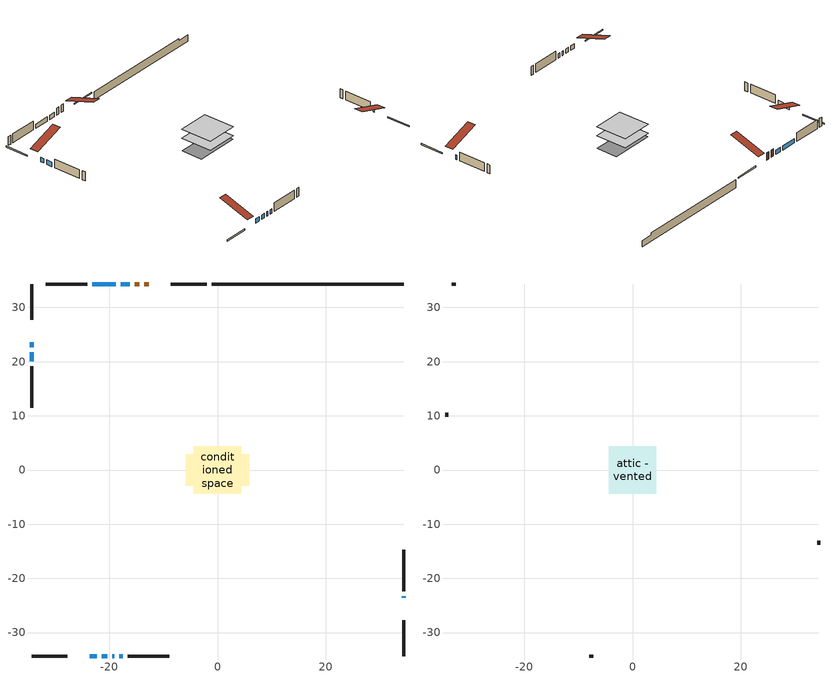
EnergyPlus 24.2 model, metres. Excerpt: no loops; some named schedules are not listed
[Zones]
conditioned space
 floor adiabatic (AdiabaticFloorConstruction): -4.38,-4.38 -4.38,4.38 4.38,4.38 4.38,-4.38 z0.5
 floor foundation (Slab1 construction): -5.89,-2.95 -5.89,2.95 5.89,2.95 5.89,-2.95 z-1.83
 wall outside (RimJoist1 construction): -1.97,34.32 -8.6,34.32 / -34.32,-34.32 -27.69,-34.32 / -34.32,34.32 -34.32,27.69 / 34.32,-34.32 34.32,-27.69 z0.5:0.8
 wall outside (AdiabaticWallConstruction 1): -12.71,34.32 -13.52,34.32 / -14.45,34.32 -15.26,34.32 z0.5:2.53
 wall outside (AdiabaticWallConstruction): -23.58,-34.32 -22.25,-34.32 / -34.32,23.58 -34.32,22.66 / -21.33,-34.32 -20.37,-34.32 / -19.44,-34.32 -19.03,-34.32 / -16.18,34.32 -17.86,34.32 / -18.79,34.32 -23.12,34.32 / -34.32,21.74 -34.32,20.06 / -18.11,-34.32 -17.5,-34.32 / 34.32,-23.58 34.32,-23.27 z0.5:1.72
 wall outside (Wall1 construction): -24.05,34.32 -31.68,34.32 / -16.57,-34.32 -8.94,-34.32 / -34.32,19.13 -34.32,11.5 / 34.32,-22.35 34.32,-14.72 z0.5:2.94
 wall foundation (FoundationWall1 construction): -1.04,34.32,-1.83 -1.04,34.32,0.5 30.78,34.32,0.5 30.78,34.32,-0.13 34.32,34.32,-0.13 34.32,34.32,-1.83
 window (WindowConstruction): -23.58,-34.32 -22.25,-34.32 z0.5:1.72
 window (WindowConstruction 8): -34.32,23.58 -34.32,22.66 z0.5:1.72
 window (WindowConstruction 1): -21.32,-34.32 -20.37,-34.32 z0.5:1.72
 window (WindowConstruction 2): -19.44,-34.32 -19.04,-34.32 z0.5:1.72
 window (WindowConstruction 3): -16.18,34.32 -17.86,34.32 z0.5:1.72
 window (WindowConstruction 4): -18.79,34.32 -23.12,34.32 z0.5:1.72
 window (WindowConstruction 5): -34.32,21.74 -34.32,20.06 z0.5:1.72
 window (WindowConstruction 6): -18.11,-34.32 -17.5,-34.32 z0.5:1.72
 window (WindowConstruction 7): 34.32,-23.58 34.32,-23.27 z0.5:1.72
 door (Door): -12.71,34.32 -13.52,34.32 z0.5:2.53
 door (Door 1): -14.45,34.32 -15.26,34.32 z0.5:2.53
 ceiling adiabatic (AdiabaticFloorConstruction): 4.38,-4.38 4.38,4.38 -4.38,4.38 -4.38,-4.38 z0.5
attic - vented
 floor to conditioned space (Floor1 construction Reversed): -4.39,-4.39 -4.39,4.39 4.39,4.39 4.39,-4.39 z2.94
 wall outside (Wall2 construction): -32.61,34.32 -33.39,34.32 / -8.01,-34.32 -7.23,-34.32 / -34.32,10.57 -34.32,9.79 / 34.32,-13.79 34.32,-13.01 z0.5:2.94
 roof outside (Roof1 construction): -11.78,34.32,2.94 -11.78,25.78,5.79 -9.53,25.78,5.79 -9.53,34.32,2.94; -24.51,-34.32,2.94 -24.51,-25.78,5.79 -26.76,-25.78,5.79 -26.76,-34.32,2.94; -34.32,24.51,2.94 -25.78,24.51,5.79 -25.78,26.76,5.79 -34.32,26.76,2.94; 34.32,-24.51,2.94 25.78,-24.51,5.79 25.78,-26.76,5.79 34.32,-26.76,2.94
[Building]
Building 1: Terrain=Suburbs
[Site:Location]
Regina Intl AP_SK: Latitude {deg}=50.43; Longitude {deg}=-104.67; Time Zone {hr}=-6; Elevation {m}=578; Keep Site Location Information=Yes
[Site:GroundTemperature:Shallow]
-2.28208, -4.75844, -4.95676, -3.7816, 0.936024, 5.63167, 9.70254, 12.2813, 12.5004, 10.403, 6.43594, 1.88434
[Site:WaterMainsTemperature]
Calculation Method=Schedule; Temperature Schedule=mains temperature schedule
[Material] Roughness=Rough; Thermal Absorptance=0.9
Name | Thickness {m} | Conductivity {W/m-K} | Density {kg/m3} | Specific Heat {J/kg-K} | Solar Absorptance | Visible Absorptance
asphalt or fiberglass shingles | 0.00635 | 0.162714 | 1121.4 | 1465.45 | 0.84 | 0.84
ceiling loosefill ins | 0.254 | 0.0480833 | 16.02 | 1046.75 | 0.7 | 0.7
ceiling stud and cavity | 0.1397 | 0.201362 | 65.682 | 1177.47 | 0.7 | 0.7
concrete 4.0 in. | 0.1016 | 1.803125 | 2242.8 | 837.4 | 0.7 | 0.7
concrete 8.0 in. | 0.2032 | 1.803125 | 2242.8 | 837.4 | 0.7 | 0.7
door material | 0.04445 | 0.0451087 | 512.64 | 1214.23 | 0.7 | 0.7
door material 1 | 0.04445 | 0.20624 | 512.64 | 1214.23 | 0.7 | 0.7
exterior vertical ins | 0.0457286 | 0.029427 | 32.04 | 1214.23 | 0.7 | 0.7
floor covering | 0.0127 | 0.0433444 | 54.468 | 1339.84 | 0.6 | 0.6
floor rigid ins; wall rigid ins | 0.512978 | 0.029427 | 32.04 | 1214.23 | 0.7 | 0.7
floor stud and cavity | 0.1397 | 1.75129 | 37.0049 | 1207.88 | 0.7 | 0.7
furniture material conditioned space 1 | 0.1524 | 0.115458 | 640.8 | 1214.23 | 0.6 | 0.6
gypsum board | 0.0127 | 0.160291 | 801 | 837.4 | 0.6 | 0.6
gypsum board 1 | 0.0127 | 0.160291 | 801 | 837.4 | 0.7 | 0.7
osb sheathing 0.5 in. | 0.0127 | 0.115458 | 512.64 | 1214.23 | 0.7 | 0.7
osb sheathing 0.75 in. | 0.01905 | 0.115458 | 512.64 | 1214.23 | 0.7 | 0.7
rim joist stud and cavity | 0.0508 | 0.271007 | 50.32683 | 1063.81 | 0.6 | 0.6
wall stud and cavity | 0.1397 | 0.0926851 | 139.0536 | 1170.24 | 0.7 | 0.7
wall stud and cavity 1 | 0.0889 | 6.1454 | 50.32683 | 1063.81 | 0.6 | 0.6
wall stud and cavity 2 | 0.0889 | 0.380278 | 52.3479 | 1209.89 | 0.7 | 0.7
wall stud and cavity 3 | 0.0889 | 0.391764 | 83.0341 | 1211.67 | 0.7 | 0.7
wood siding | 0.0254 | 0.102417 | 544.68 | 1172.36 | 0 | 0
wood siding 1 | 0.00254 | 0.102417 | 544.68 | 1172.36 | 0 | 0
wood siding 2; wood siding 3; wood siding 4 | 0.0254 | 0.102417 | 544.68 | 1172.36 | 0.7 | 0.7
[WindowMaterial:SimpleGlazingSystem]
Name | U-Factor {W/m2-K} | Solar Heat Gain Coefficient
WindowMaterial | 2.91622 | 0.67
WindowMaterial 1 | 2.93382 | 0.65
WindowMaterial 2 | 2.983789 | 0.6
WindowMaterial 3 | 4.284051 | 0.65
WindowMaterial 4 | 2.875907 | 0.71
WindowMaterial 5 | 2.83843 | 0.56
WindowMaterial 6 | 3.11779 | 0.57
[Construction]
AdiabaticFloorConstruction: floor stud and cavity, floor rigid ins, osb sheathing 0.75 in., floor covering
AdiabaticWallConstruction: wood siding 3, wall rigid ins, wall stud and cavity 2, gypsum board
AdiabaticWallConstruction 1: wood siding 4, wall rigid ins, wall stud and cavity 2, gypsum board
Door: door material
Door 1: door material 1
Floor1 construction Reversed: gypsum board, ceiling stud and cavity, ceiling loosefill ins
FoundationWall1 construction: concrete 8.0 in., gypsum board 1
furniture construction conditioned space 1: furniture material conditioned space 1
PartitionWallConstruction: gypsum board, wall stud and cavity 3, gypsum board
RimJoist1 construction: wood siding 2, rim joist stud and cavity
Roof1 construction: asphalt or fiberglass shingles
Slab1 construction: concrete 4.0 in.
Wall1 construction: wood siding, osb sheathing 0.5 in., wall stud and cavity, gypsum board
Wall2 construction: wood siding 1, wall stud and cavity 1
WindowConstruction: WindowMaterial
WindowConstruction 1: WindowMaterial 1
WindowConstruction 2: WindowMaterial 2
WindowConstruction 3; WindowConstruction 5: WindowMaterial 3
WindowConstruction 4: WindowMaterial 4
WindowConstruction 6; WindowConstruction 8: WindowMaterial 5
WindowConstruction 7: WindowMaterial 6
[Zone] Multiplier=1; Part of Total Floor Area=Yes
Name | Volume {m3}
attic - vented | 35.5556
conditioned space | 365.6
[Space]
Name | Zone | Volume {m3}
attic - vented 1 | attic - vented | 35.5556
conditioned space 1 | conditioned space | 365.6
[ZoneInfiltration:EffectiveLeakageArea]
infil attic - vented 1: Zone or Space=attic - vented 1; Schedule=Always On Discrete; Effective Air Leakage Area {cm2}=2429.05; Stack Coefficient=0.00036757; Wind Coefficient=1.29536e-05
[ZoneMixing]
whole house fan mix: Zone or Space=attic - vented; Schedule=Always On Continuous; Design Flow Rate Calculation Method=Flow/Zone; Design Flow Rate {m3/s}=0; Source Zone or Space=conditioned space
[SurfaceProperty:ExposedFoundationPerimeter]
Slab1: Exposed Perimeter Calculation Method=TotalExposedPerimeter; Total Exposed Perimeter {m}=35.357
[InternalMass] Zone or ZoneList=conditioned space; Space or SpaceList=conditioned space 1
Name | Construction | Surface Area {m2}
furniture mass conditioned space 1 | furniture construction conditioned space 1 | 58.4799
partition wall mass | PartitionWallConstruction | 146.2
[Lights]
interior lighting: Zone or ZoneList or Space or SpaceList=conditioned space 1; Schedule=interior lighting schedule; Design Level Calculation Method=LightingLevel; Lighting Level {W}=343.2; Return Air Fraction=0; Fraction Radiant=0.6; Fraction Visible=0.2; Fraction Replaceable=1
[People]
occupants: Zone or ZoneList or Space or SpaceList=conditioned space 1; Number of People Schedule=occupants schedule; Number of People Calculation Method=People; Number of People=3; Fraction Radiant=0.314171; Sensible Heat Fraction=0.56303; Activity Level Schedule=occupants activity schedule; Carbon Dioxide Generation Rate {m3/s-W}=0; Enable ASHRAE 55 Comfort Warnings=No; Mean Radiant Temperature Calculation Type=EnclosureAveraged
[ElectricEquipment] Zone or ZoneList or Space or SpaceList=conditioned space 1; Design Level Calculation Method=EquipmentLevel
Name | Schedule | Design Level {W} | Fraction Latent | Fraction Radiant | Fraction Lost
clothes dryer | clothes dryer schedule | 140.772 | 0.015 | 0.081 | 0.85
clothes washer | clothes washer schedule | 32.1985 | 0.03 | 0.162 | 0.7
cooking range | cooking range schedule | 215.147 | 0.08 | 0.432 | 0.2
dishwasher | dishwasher schedule | 66.8632 | 0.3 | 0.18 | 0.4
fridge | fridge schedule | 72.9452 | 0 | 0.6 | 0
mech vent house fan | mech vent house fan schedule | 0 | 0 | 0 | 1
mech vent house fan cfis | mech vent house fan cfis schedule | 0 | 0 | 0 | 0
misc plug loads | misc plug loads schedule | 494.7 | 0.045 | 0.513 | 0.1
whole house fan | Always On Discrete | 0 | 0 | 0 | 1
[OtherEquipment] Zone or ZoneList or Space or SpaceList=conditioned space 1; Design Level Calculation Method=EquipmentLevel
Name | Fuel Type | Schedule | Design Level {W} | Fraction Latent | Fraction Radiant | Fraction Lost
clothes dryer 1 | Electricity | clothes dryer schedule | 0 | 0.015 | 0.081 | 0.85
cooking range 1 | Electricity | cooking range schedule | 0 | 0.08 | 0.432 | 0.2
general water use latent | None | general water use schedule | 62.594 | 1 | 0 | 0
general water use sensible | None | general water use schedule | -61.6891 | 0 | 0.6 | 0
mech vent house fan latent load | None | Always On Discrete | 0 | 1 | 0 | 0
mech vent house fan sensible load | None | Always On Discrete | 0 | 0 | 0 | 0
water heater energy adjustment1 | NaturalGas | Always On Discrete | 0.01 | 0 | 0 | 1
[ZoneInfiltration:DesignFlowRate] Zone or ZoneList or Space or SpaceList=conditioned space 1; Schedule=Always On Discrete; Design Flow Rate Calculation Method=Flow/Zone; Design Flow Rate {m3/s}=0
infil flow; natural vent flow; whole house fan flow
[AvailabilityManager:Scheduled]
furnace airloop Availability Manager: Schedule=Always On Discrete
[Foundation:Kiva]
Foundation Kiva 1: Initial Indoor Air Temperature {C}=21; Wall Height Above Grade {m}=0.500024; Wall Depth Below Slab {m}=0.2032; Custom Block Material Name 1=exterior vertical ins; Custom Block Depth 1 {m}=2.33001; Custom Block X Position 1 {m}=0.2159; Custom Block Z Position 1 {m}=0
[Foundation:Kiva:Settings]
Soil Conductivity {W/m-K}=0.849921; Soil Density {kg/m3}=1842.3; Soil Specific Heat {J/kg-K}=418.7; Ground Solar Absorptivity=0.9; Ground Thermal Absorptivity=0.9; Ground Surface Roughness {m}=0.03; Far-Field Width {m}=40; Deep-Ground Boundary Condition=ZeroFlux; Deep-Ground Depth {m}=40; Minimum Cell Dimension {m}=0.2; Maximum Cell Growth Coefficient=3; Simulation Timestep=Timestep
[Exterior:Lights]
exterior lighting: Schedule=exterior lighting schedule; Design Level {W}=75.6
[EnergyManagementSystem:GlobalVariable]
furnace_airloop_Fan_RTF
infil_program_Qfan
infil_program_Qinf
natural_vent_program_Qnv
natural_vent_program_Qwhf
[EnergyManagementSystem:Sensor]
Name | Output:Variable or Output:Meter Index Key | Output:Variable or Output:Meter
airflow_gain | infil flow | Infiltration Sensible Heat Gain Energy
airflow_gain_1 | natural vent flow | Infiltration Sensible Heat Gain Energy
airflow_gain_2 | whole house fan flow | Infiltration Sensible Heat Gain Energy
airflow_loss | infil flow | Infiltration Sensible Heat Loss Energy
airflow_loss_1 | natural vent flow | Infiltration Sensible Heat Loss Energy
airflow_loss_2 | whole house fan flow | Infiltration Sensible Heat Loss Energy
clg_load_cond |  | Cooling:EnergyTransfer:Zone:CONDITIONED SPACE
clg_sp_s; clg_sp_s_1 | cooling setpoint | Schedule Value
clothes_dryer_exhaust_0_sch_s | clothes dryer exhaust 0 schedule | Schedule Value
cool_season | cooling season schedule | Schedule Value
htg_load_cond |  | Heating:EnergyTransfer:Zone:CONDITIONED SPACE
htg_sp_s; htg_sp_s_1 | heating setpoint | Schedule Value
ig_ee_conv | clothes dryer | Electric Equipment Convective Heating Energy
ig_ee_conv_2 | cooking range | Electric Equipment Convective Heating Energy
ig_ee_conv_4 | fridge | Electric Equipment Convective Heating Energy
ig_ee_conv_5 | misc plug loads | Electric Equipment Convective Heating Energy
ig_ee_conv_6 | whole house fan | Electric Equipment Convective Heating Energy
ig_ee_rad | clothes dryer | Electric Equipment Radiant Heating Energy
ig_ee_rad_2 | cooking range | Electric Equipment Radiant Heating Energy
ig_ee_rad_4 | fridge | Electric Equipment Radiant Heating Energy
ig_ee_rad_5 | misc plug loads | Electric Equipment Radiant Heating Energy
ig_ee_rad_6 | whole house fan | Electric Equipment Radiant Heating Energy
ig_lgt_conv | interior lighting | Lights Convective Heating Energy
ig_lgt_rad | interior lighting | Lights Radiant Heating Energy
ig_lgt_vis | interior lighting | Lights Visible Radiation Heating Energy
ig_oe_conv | clothes dryer 1 | Other Equipment Convective Heating Energy
ig_oe_conv_1 | cooking range 1 | Other Equipment Convective Heating Energy
ig_oe_conv_2 | general water use latent | Other Equipment Convective Heating Energy
ig_oe_conv_3 | general water use sensible | Other Equipment Convective Heating Energy
ig_oe_conv_4 | water heater energy adjustment1 | Other Equipment Convective Heating Energy
ig_oe_rad | clothes dryer 1 | Other Equipment Radiant Heating Energy
ig_oe_rad_1 | cooking range 1 | Other Equipment Radiant Heating Energy
ig_oe_rad_2 | general water use latent | Other Equipment Radiant Heating Energy
ig_oe_rad_3 | general water use sensible | Other Equipment Radiant Heating Energy
ig_oe_rad_4 | water heater energy adjustment1 | Other Equipment Radiant Heating Energy
ig_ppl_conv | occupants | People Convective Heating Energy
ig_ppl_rad | occupants | People Radiant Heating Energy
im_conv | furniture mass conditioned space 1 | Surface Inside Face Convection Heat Gain Energy
im_conv_1 | partition wall mass | Surface Inside Face Convection Heat Gain Energy
im_ig | furniture mass conditioned space 1 | Surface Inside Face Internal Gains Radiation Heat Gain Energy
im_ig_1 | partition wall mass | Surface Inside Face Internal Gains Radiation Heat Gain Energy
im_lgt | furniture mass conditioned space 1 | Surface Inside Face Lights Radiation Heat Gain Energy
im_lgt_1 | partition wall mass | Surface Inside Face Lights Radiation Heat Gain Energy
im_sol | furniture mass conditioned space 1 | Surface Inside Face Solar Radiation Heat Gain Energy
im_sol_1 | partition wall mass | Surface Inside Face Solar Radiation Heat Gain Energy
im_surf | furniture mass conditioned space 1 | Surface Inside Face Net Surface Thermal Radiation Heat Gain Energy
im_surf_1 | partition wall mass | Surface Inside Face Net Surface Thermal Radiation Heat Gain Energy
mv_conv | mech vent house fan | Electric Equipment Convective Heating Energy
mv_conv_1 | mech vent house fan cfis | Electric Equipment Convective Heating Energy
mv_conv_2 | mech vent house fan latent load | Other Equipment Convective Heating Energy
mv_conv_3 | mech vent house fan sensible load | Other Equipment Convective Heating Energy
mv_rad | mech vent house fan | Electric Equipment Radiant Heating Energy
mv_rad_1 | mech vent house fan cfis | Electric Equipment Radiant Heating Energy
mv_rad_2 | mech vent house fan latent load | Other Equipment Radiant Heating Energy
mv_rad_3 | mech vent house fan sensible load | Other Equipment Radiant Heating Energy
natural_vent_s | natural vent schedule | Schedule Value
out_pb_s |  | Site Outdoor Air Barometric Pressure
out_wt_s |  | Site Outdoor Air Humidity Ratio
site_vw_s |  | Site Wind Speed
ss_back_out | Window1 | Surface Window Shortwave from Zone Back Out Window Heat Transfer Rate
ss_back_out_1 | Window10 | Surface Window Shortwave from Zone Back Out Window Heat Transfer Rate
ss_back_out_2 | Window2 | Surface Window Shortwave from Zone Back Out Window Heat Transfer Rate
ss_back_out_3 | Window3 | Surface Window Shortwave from Zone Back Out Window Heat Transfer Rate
ss_back_out_4 | Window4 | Surface Window Shortwave from Zone Back Out Window Heat Transfer Rate
ss_back_out_5 | Window5 | Surface Window Shortwave from Zone Back Out Window Heat Transfer Rate
ss_back_out_6 | Window6 | Surface Window Shortwave from Zone Back Out Window Heat Transfer Rate
ss_back_out_7 | Window7 | Surface Window Shortwave from Zone Back Out Window Heat Transfer Rate
ss_back_out_8 | Window9 | Surface Window Shortwave from Zone Back Out Window Heat Transfer Rate
ss_conv | Door1 | Surface Inside Face Convection Heat Gain Energy
ss_conv_1 | Door2 | Surface Inside Face Convection Heat Gain Energy
ss_conv_10 | Window9 | Surface Inside Face Convection Heat Gain Energy
ss_conv_2 | Window1 | Surface Inside Face Convection Heat Gain Energy
ss_conv_3 | Window10 | Surface Inside Face Convection Heat Gain Energy
ss_conv_4 | Window2 | Surface Inside Face Convection Heat Gain Energy
ss_conv_5 | Window3 | Surface Inside Face Convection Heat Gain Energy
ss_conv_6 | Window4 | Surface Inside Face Convection Heat Gain Energy
ss_conv_7 | Window5 | Surface Inside Face Convection Heat Gain Energy
ss_conv_8 | Window6 | Surface Inside Face Convection Heat Gain Energy
ss_conv_9 | Window7 | Surface Inside Face Convection Heat Gain Energy
ss_ig | Door1 | Surface Inside Face Internal Gains Radiation Heat Gain Energy
ss_ig_1 | Door2 | Surface Inside Face Internal Gains Radiation Heat Gain Energy
ss_ig_10 | Window9 | Surface Inside Face Internal Gains Radiation Heat Gain Energy
ss_ig_2 | Window1 | Surface Inside Face Internal Gains Radiation Heat Gain Energy
ss_ig_3 | Window10 | Surface Inside Face Internal Gains Radiation Heat Gain Energy
ss_ig_4 | Window2 | Surface Inside Face Internal Gains Radiation Heat Gain Energy
ss_ig_5 | Window3 | Surface Inside Face Internal Gains Radiation Heat Gain Energy
ss_ig_6 | Window4 | Surface Inside Face Internal Gains Radiation Heat Gain Energy
ss_ig_7 | Window5 | Surface Inside Face Internal Gains Radiation Heat Gain Energy
ss_ig_8 | Window6 | Surface Inside Face Internal Gains Radiation Heat Gain Energy
ss_ig_9 | Window7 | Surface Inside Face Internal Gains Radiation Heat Gain Energy
ss_lgt | Door1 | Surface Inside Face Lights Radiation Heat Gain Energy
ss_lgt_1 | Door2 | Surface Inside Face Lights Radiation Heat Gain Energy
ss_sol | Door1 | Surface Inside Face Solar Radiation Heat Gain Energy
ss_sol_1 | Door2 | Surface Inside Face Solar Radiation Heat Gain Energy
ss_surf | Door1 | Surface Inside Face Net Surface Thermal Radiation Heat Gain Energy
ss_surf_1 | Door2 | Surface Inside Face Net Surface Thermal Radiation Heat Gain Energy
ss_surf_10 | Window9 | Surface Inside Face Net Surface Thermal Radiation Heat Gain Energy
ss_surf_2 | Window1 | Surface Inside Face Net Surface Thermal Radiation Heat Gain Energy
ss_surf_3 | Window10 | Surface Inside Face Net Surface Thermal Radiation Heat Gain Energy
ss_surf_4 | Window2 | Surface Inside Face Net Surface Thermal Radiation Heat Gain Energy
ss_surf_5 | Window3 | Surface Inside Face Net Surface Thermal Radiation Heat Gain Energy
ss_surf_6 | Window4 | Surface Inside Face Net Surface Thermal Radiation Heat Gain Energy
ss_surf_7 | Window5 | Surface Inside Face Net Surface Thermal Radiation Heat Gain Energy
ss_surf_8 | Window6 | Surface Inside Face Net Surface Thermal Radiation Heat Gain Energy
ss_surf_9 | Window7 | Surface Inside Face Net Surface Thermal Radiation Heat Gain Energy
ss_trans_in | Window1 | Surface Window Transmitted Solar Radiation Rate
ss_trans_in_1 | Window10 | Surface Window Transmitted Solar Radiation Rate
ss_trans_in_2 | Window2 | Surface Window Transmitted Solar Radiation Rate
ss_trans_in_3 | Window3 | Surface Window Transmitted Solar Radiation Rate
ss_trans_in_4 | Window4 | Surface Window Transmitted Solar Radiation Rate
ss_trans_in_5 | Window5 | Surface Window Transmitted Solar Radiation Rate
ss_trans_in_6 | Window6 | Surface Window Transmitted Solar Radiation Rate
ss_trans_in_7 | Window7 | Surface Window Transmitted Solar Radiation Rate
ss_trans_in_8 | Window9 | Surface Window Transmitted Solar Radiation Rate
ss_trans_out | Window1 | Surface Inside Face Initial Transmitted Diffuse Transmitted Out Window Solar Radiation Rate
ss_trans_out_1 | Window10 | Surface Inside Face Initial Transmitted Diffuse Transmitted Out Window Solar Radiation Rate
ss_trans_out_2 | Window2 | Surface Inside Face Initial Transmitted Diffuse Transmitted Out Window Solar Radiation Rate
ss_trans_out_3 | Window3 | Surface Inside Face Initial Transmitted Diffuse Transmitted Out Window Solar Radiation Rate
ss_trans_out_4 | Window4 | Surface Inside Face Initial Transmitted Diffuse Transmitted Out Window Solar Radiation Rate
ss_trans_out_5 | Window5 | Surface Inside Face Initial Transmitted Diffuse Transmitted Out Window Solar Radiation Rate
ss_trans_out_6 | Window6 | Surface Inside Face Initial Transmitted Diffuse Transmitted Out Window Solar Radiation Rate
ss_trans_out_7 | Window7 | Surface Inside Face Initial Transmitted Diffuse Transmitted Out Window Solar Radiation Rate
ss_trans_out_8 | Window9 | Surface Inside Face Initial Transmitted Diffuse Transmitted Out Window Solar Radiation Rate
s_conv | Floor1 | Surface Inside Face Convection Heat Gain Energy
s_conv_1 | FoundationWall1 | Surface Inside Face Convection Heat Gain Energy
s_conv_10 | Wall1:180 | Surface Inside Face Convection Heat Gain Energy
s_conv_11 | Wall1:270 | Surface Inside Face Convection Heat Gain Energy
s_conv_12 | Wall1:90 | Surface Inside Face Convection Heat Gain Energy
s_conv_2 | inferred conditioned ceiling | Surface Inside Face Convection Heat Gain Energy
s_conv_3 | inferred conditioned floor | Surface Inside Face Convection Heat Gain Energy
s_conv_4 | RimJoist1:0 | Surface Inside Face Convection Heat Gain Energy
s_conv_5 | RimJoist1:180 | Surface Inside Face Convection Heat Gain Energy
s_conv_6 | RimJoist1:270 | Surface Inside Face Convection Heat Gain Energy
s_conv_7 | RimJoist1:90 | Surface Inside Face Convection Heat Gain Energy
s_conv_8 | Slab1 | Surface Inside Face Convection Heat Gain Energy
s_conv_9 | Wall1:0 | Surface Inside Face Convection Heat Gain Energy
s_ig | Floor1 | Surface Inside Face Internal Gains Radiation Heat Gain Energy
s_ig_1 | FoundationWall1 | Surface Inside Face Internal Gains Radiation Heat Gain Energy
s_ig_10 | Wall1:180 | Surface Inside Face Internal Gains Radiation Heat Gain Energy
s_ig_11 | Wall1:270 | Surface Inside Face Internal Gains Radiation Heat Gain Energy
s_ig_12 | Wall1:90 | Surface Inside Face Internal Gains Radiation Heat Gain Energy
s_ig_2 | inferred conditioned ceiling | Surface Inside Face Internal Gains Radiation Heat Gain Energy
s_ig_3 | inferred conditioned floor | Surface Inside Face Internal Gains Radiation Heat Gain Energy
s_ig_4 | RimJoist1:0 | Surface Inside Face Internal Gains Radiation Heat Gain Energy
s_ig_5 | RimJoist1:180 | Surface Inside Face Internal Gains Radiation Heat Gain Energy
s_ig_6 | RimJoist1:270 | Surface Inside Face Internal Gains Radiation Heat Gain Energy
s_ig_7 | RimJoist1:90 | Surface Inside Face Internal Gains Radiation Heat Gain Energy
s_ig_8 | Slab1 | Surface Inside Face Internal Gains Radiation Heat Gain Energy
s_ig_9 | Wall1:0 | Surface Inside Face Internal Gains Radiation Heat Gain Energy
s_lgt | Floor1 | Surface Inside Face Lights Radiation Heat Gain Energy
s_lgt_1 | FoundationWall1 | Surface Inside Face Lights Radiation Heat Gain Energy
s_lgt_10 | Wall1:180 | Surface Inside Face Lights Radiation Heat Gain Energy
s_lgt_11 | Wall1:270 | Surface Inside Face Lights Radiation Heat Gain Energy
s_lgt_12 | Wall1:90 | Surface Inside Face Lights Radiation Heat Gain Energy
s_lgt_2 | inferred conditioned ceiling | Surface Inside Face Lights Radiation Heat Gain Energy
s_lgt_3 | inferred conditioned floor | Surface Inside Face Lights Radiation Heat Gain Energy
s_lgt_4 | RimJoist1:0 | Surface Inside Face Lights Radiation Heat Gain Energy
s_lgt_5 | RimJoist1:180 | Surface Inside Face Lights Radiation Heat Gain Energy
s_lgt_6 | RimJoist1:270 | Surface Inside Face Lights Radiation Heat Gain Energy
s_lgt_7 | RimJoist1:90 | Surface Inside Face Lights Radiation Heat Gain Energy
s_lgt_8 | Slab1 | Surface Inside Face Lights Radiation Heat Gain Energy
s_lgt_9 | Wall1:0 | Surface Inside Face Lights Radiation Heat Gain Energy
s_sol | Floor1 | Surface Inside Face Solar Radiation Heat Gain Energy
s_sol_1 | FoundationWall1 | Surface Inside Face Solar Radiation Heat Gain Energy
s_sol_10 | Wall1:180 | Surface Inside Face Solar Radiation Heat Gain Energy
s_sol_11 | Wall1:270 | Surface Inside Face Solar Radiation Heat Gain Energy
s_sol_12 | Wall1:90 | Surface Inside Face Solar Radiation Heat Gain Energy
s_sol_2 | inferred conditioned ceiling | Surface Inside Face Solar Radiation Heat Gain Energy
s_sol_3 | inferred conditioned floor | Surface Inside Face Solar Radiation Heat Gain Energy
s_sol_4 | RimJoist1:0 | Surface Inside Face Solar Radiation Heat Gain Energy
s_sol_5 | RimJoist1:180 | Surface Inside Face Solar Radiation Heat Gain Energy
s_sol_6 | RimJoist1:270 | Surface Inside Face Solar Radiation Heat Gain Energy
s_sol_7 | RimJoist1:90 | Surface Inside Face Solar Radiation Heat Gain Energy
s_sol_8 | Slab1 | Surface Inside Face Solar Radiation Heat Gain Energy
s_sol_9 | Wall1:0 | Surface Inside Face Solar Radiation Heat Gain Energy
s_surf | Floor1 | Surface Inside Face Net Surface Thermal Radiation Heat Gain Energy
